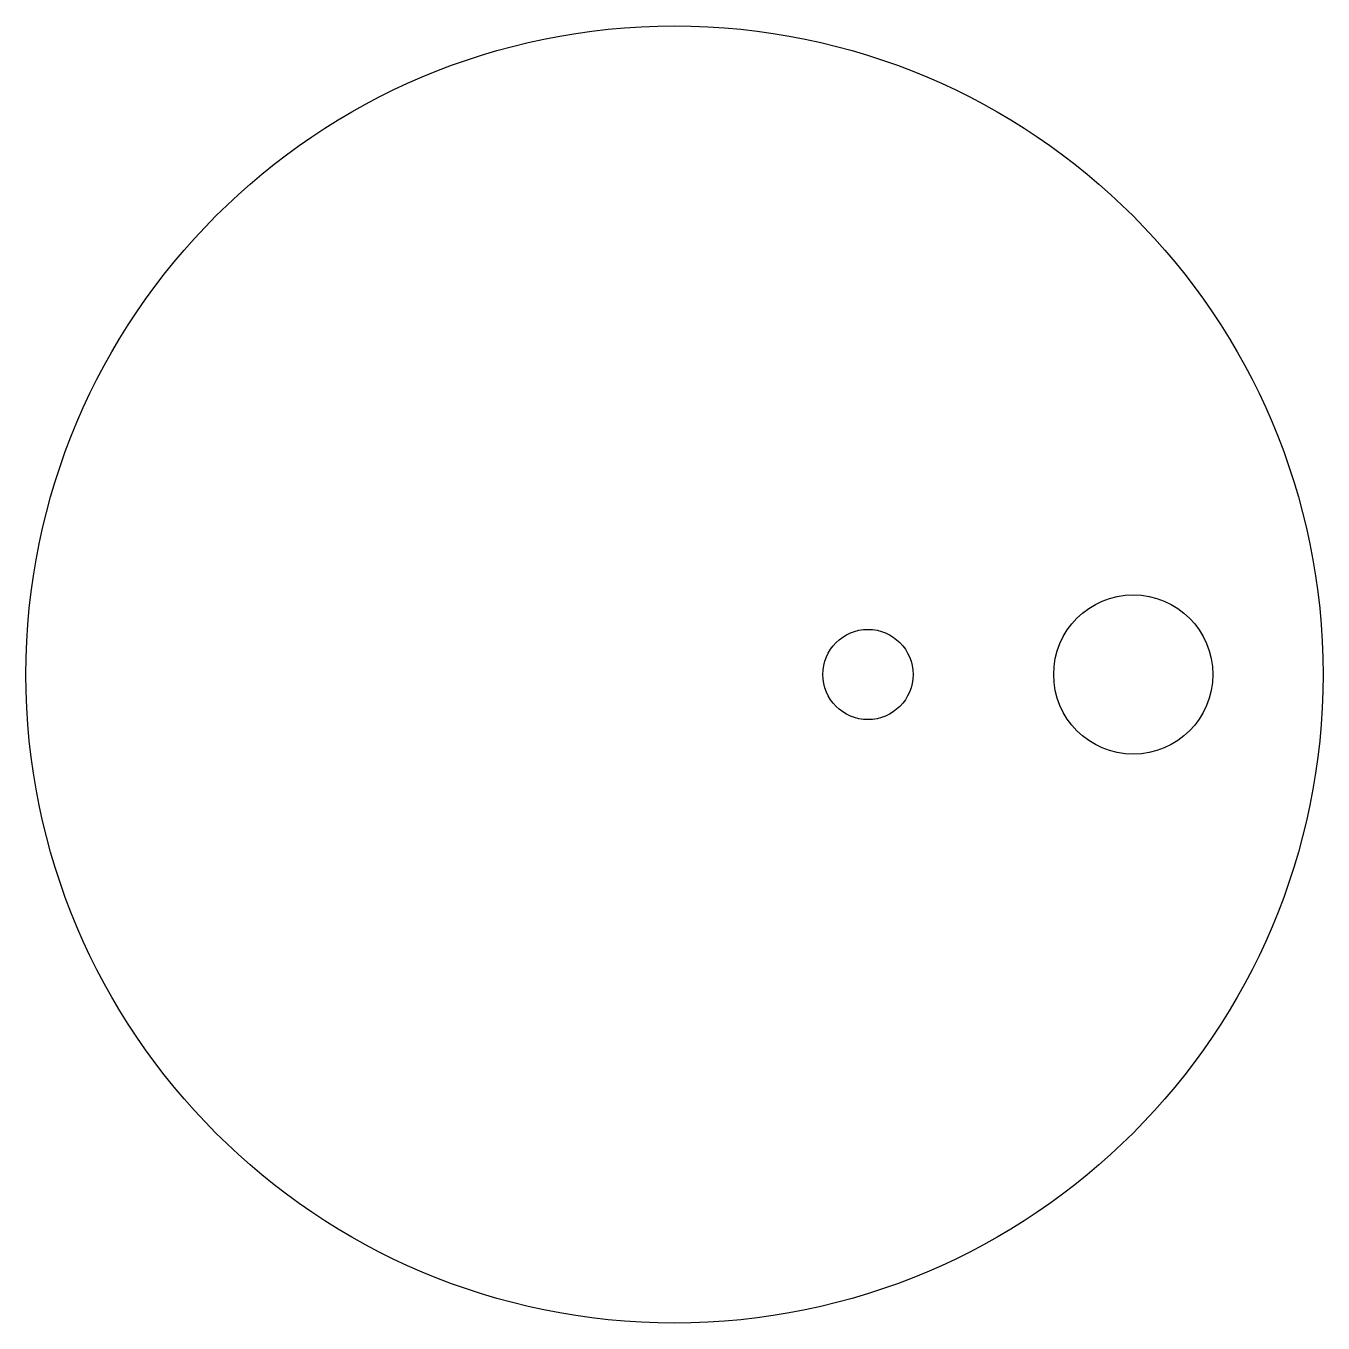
# Model space of a CAD drawing. Header units: millimetres. Extents: x -114 to 62, y -88 to 88.
import ezdxf

# ---------------------------------------------------------------- set-up
doc = ezdxf.new("R2010")
doc.units = ezdxf.units.MM

msp = doc.modelspace()

# ---------------------------------------------------------------- linework, layer by layer
at = {"layer": 'bore'}
msp.add_circle((0, 0), 6.12, dxfattribs=at)
at = {"layer": 'journal'}
msp.add_circle((-26.25, 0), 88, dxfattribs=at)
at = {"layer": 'pin'}
msp.add_circle((36, 0), 10.8, dxfattribs=at)

doc.saveas('drawing.dxf')
